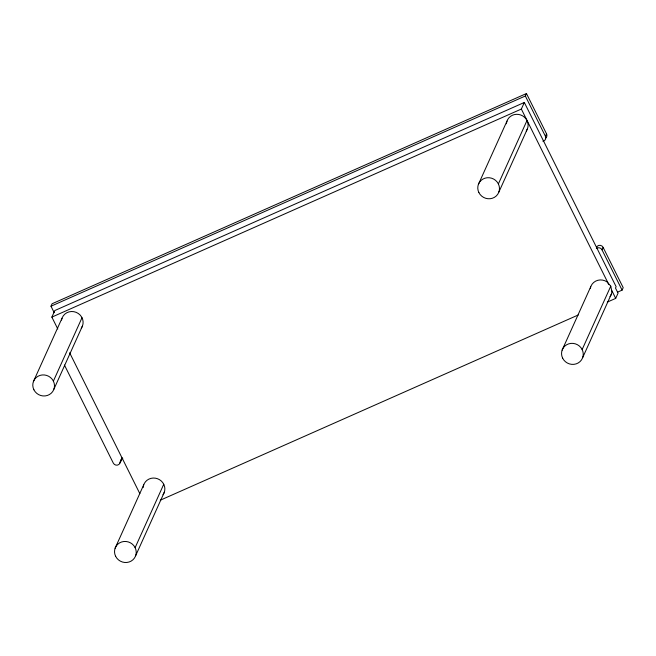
<?xml version="1.0" encoding="UTF-8"?>
<svg xmlns="http://www.w3.org/2000/svg" width="656" height="656" viewBox="0 0 656 656"><rect width="100%" height="100%" fill="white"/><g stroke="black" fill="none" stroke-linecap="round" stroke-linejoin="round"><path stroke-width="0.98" d="M64.436 365.031L113.324 463.136A3.649 3.485 24.3 0 0 119.999 462.939L121.704 458.585M119.999 462.939L122.073 457.765M54.186 312.633L50.988 306.213L52.095 303.761L526.456 93.537L546.546 133.857A3.649 3.485 24.3 0 1 545.677 138.022M57.794 329L51.865 317.11L54.842 310.526L524.324 102.467L616.115 286.672L615.5 288.05L618.05 293.175L615.697 298.382L607.267 302.121M33.358 381.702L61.984 318.299M53.382 381.12L82.008 317.725M53.915 389.18L82.541 325.786M115.095 548.236L143.721 484.833M135.128 547.653L163.754 484.259M135.653 555.714L164.279 492.32M478.355 184.492L506.973 121.098M50.988 306.213L525.341 95.997L526.456 93.537M51.865 317.11L521.348 109.052L524.324 102.467M498.38 183.918L527.006 120.515M498.913 191.978L527.539 128.576M542.889 141.22A3.649 3.485 24.3 0 0 545.439 136.317L546.546 133.857M617.411 292.207L622.093 290.132L601.995 249.813L603.11 247.353A3.649 3.485 24.3 0 0 596.435 247.55M562.118 350.132L590.744 286.729M582.143 349.558L610.769 286.155L607.071 281.924A10.939 10.455 24.3 0 0 590.285 288.501M582.676 357.618L611.302 294.216M622.093 290.132L623.2 287.672L603.11 247.353M160.277 500.208L578.215 314.995M525.341 95.997L545.439 136.317M521.348 109.052L608.719 284.376M611.794 290.534L615.697 298.382M69.643 352.78L139.835 493.632M610.769 286.155L611.859 291.535A10.939 10.455 24.3 0 1 610.039 296.635M143.164 487.515A10.939 10.455 24.3 0 1 157.506 478.724A10.939 10.455 24.3 0 1 163.024 494.739M506.424 123.771A10.939 10.455 24.3 0 1 520.766 114.989A10.939 10.455 24.3 0 1 526.276 131.003M121.106 460.487A3.649 3.485 24.3 0 1 120.064 461.963M61.533 320.071A10.939 10.455 24.3 0 1 76.211 312.363A10.939 10.455 24.3 0 1 81.287 328.205M120.966 460.225A3.649 3.485 24.3 0 1 122.795 458.265M596.37 248.534A3.649 3.485 24.3 0 1 601.995 249.813M562.651 358.192A10.939 10.455 24.3 0 0 581.413 360.037A10.939 10.455 24.3 0 0 573.123 343.391A10.939 10.455 24.3 0 0 562.651 358.192M115.628 556.296A10.939 10.455 24.3 0 0 134.398 558.141A10.939 10.455 24.3 0 0 126.1 541.495A10.939 10.455 24.3 0 0 115.628 556.296M478.88 192.561A10.939 10.455 24.3 0 0 497.65 194.397A10.939 10.455 24.3 0 0 489.36 177.751A10.939 10.455 24.3 0 0 478.88 192.561M33.891 389.762A10.939 10.455 24.3 0 0 52.66 391.607A10.939 10.455 24.3 0 0 44.362 374.961A10.939 10.455 24.3 0 0 33.891 389.762"/></g></svg>
